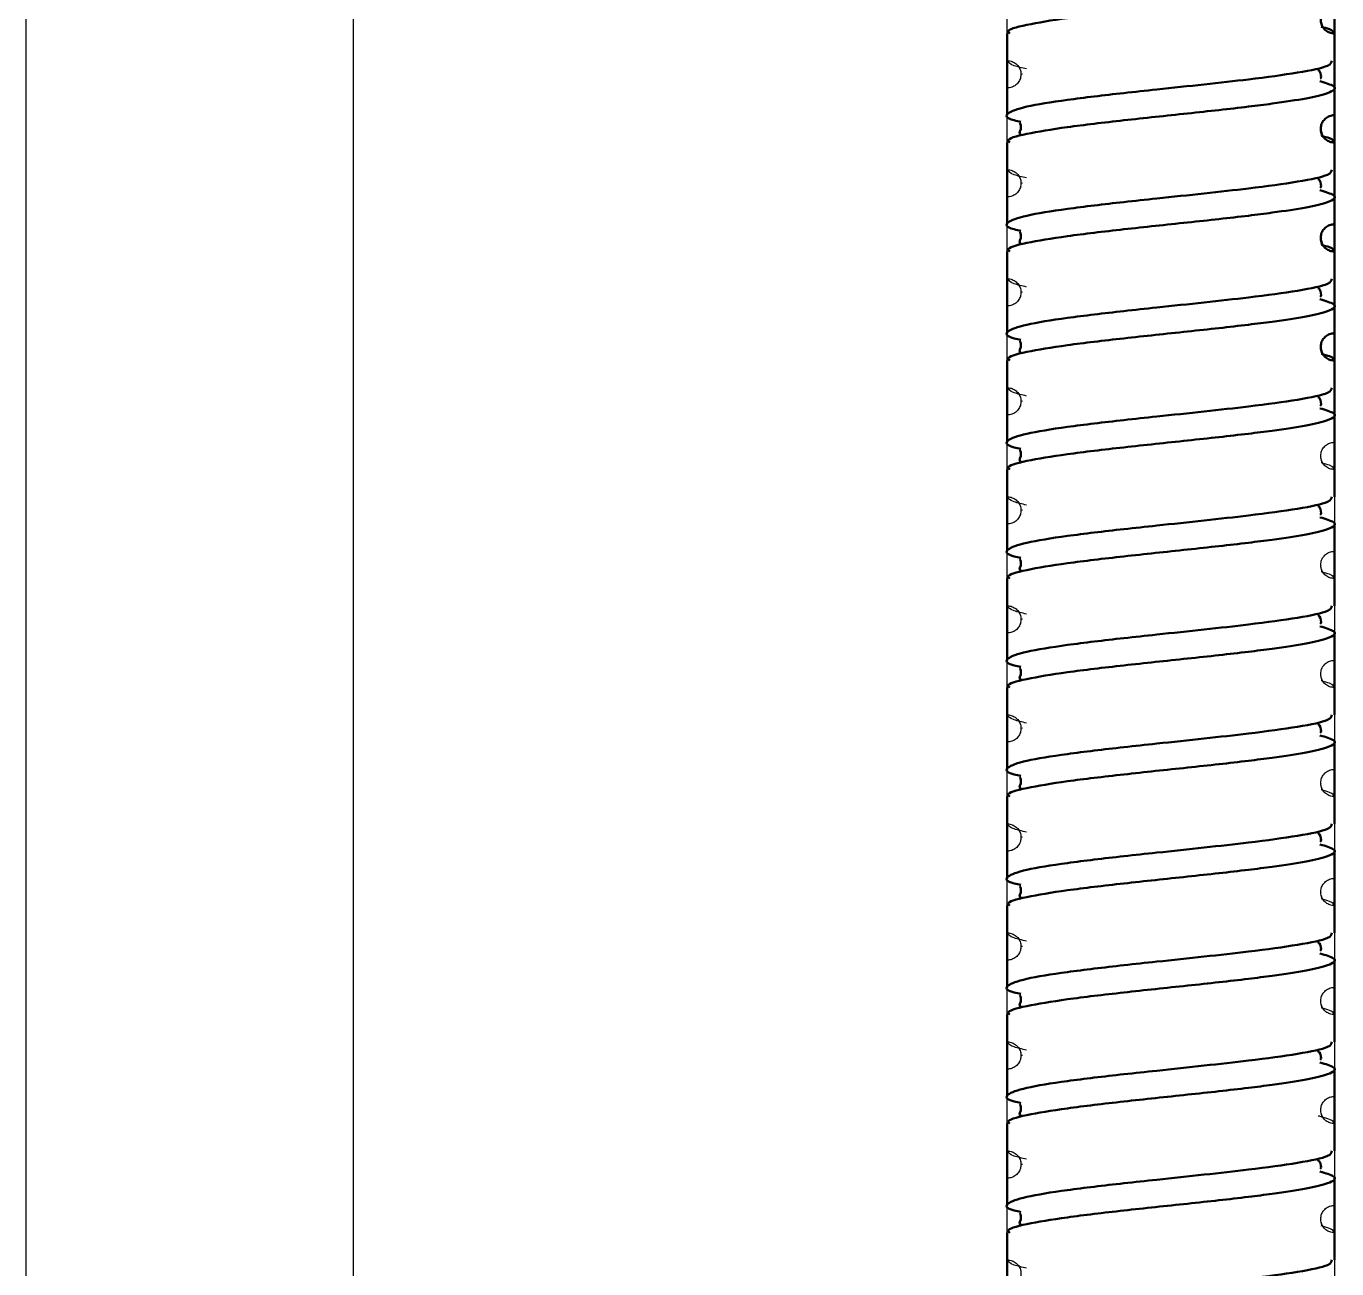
# Model space of a CAD drawing. Header units: millimetres. Extents: x 55 to 11032, y -227 to 3957.
# Drawn here: x 1618.27 to 1666.36, y 3458.89 to 3504.48 of the extents above; entities that cross this region are included whole.
import ezdxf

# ---------------------------------------------------------------- set-up
doc = ezdxf.new("R2010")
doc.units = ezdxf.units.MM
doc.header["$LTSCALE"] = 0.7
doc.layers.get('0').update_dxf_attribs({"color": 255})
doc.layers.add('CON', color=7, linetype='Continuous', lineweight=50)

msp = doc.modelspace()

# ---------------------------------------------------------------- linework, layer by layer
at = {"color": 7, "linetype": 'Continuous', "lineweight": 25}
for p, q in [((1618.266, 3425.632), (1618.266, 3628.632)), ((1630.266, 3628.632), (1630.266, 3425.632)), ((1654.266, 3503.218), (1654.266, 3506.218)), ((1654.822, 3502.725), (1654.766, 3502.718)), ((1654.266, 3499.218), (1654.266, 3502.218)), ((1654.822, 3498.725), (1654.766, 3498.718)), ((1654.266, 3495.218), (1654.266, 3498.218)), ((1654.822, 3494.725), (1654.766, 3494.718)), ((1654.266, 3491.218), (1654.266, 3494.218)), ((1654.822, 3490.725), (1654.766, 3490.718)), ((1654.266, 3487.218), (1654.266, 3490.218)), ((1665.774, 3488.693), (1665.776, 3488.715)), ((1666.266, 3488.218), (1666.266, 3485.218)), ((1654.822, 3486.725), (1654.766, 3486.718)), ((1654.266, 3483.218), (1654.266, 3486.218)), ((1665.774, 3484.693), (1665.776, 3484.715)), ((1666.266, 3484.218), (1666.266, 3481.218)), ((1654.822, 3482.725), (1654.766, 3482.718)), ((1654.266, 3479.218), (1654.266, 3482.218)), ((1665.774, 3480.693), (1665.776, 3480.715)), ((1666.266, 3480.218), (1666.266, 3477.218)), ((1654.822, 3478.725), (1654.766, 3478.718)), ((1654.266, 3475.218), (1654.266, 3478.218)), ((1665.774, 3476.693), (1665.776, 3476.715)), ((1666.266, 3476.218), (1666.266, 3473.218)), ((1654.822, 3474.725), (1654.766, 3474.718)), ((1654.266, 3471.218), (1654.266, 3474.218)), ((1665.774, 3472.693), (1665.776, 3472.715)), ((1666.266, 3472.218), (1666.266, 3469.218)), ((1654.822, 3470.725), (1654.766, 3470.718)), ((1654.266, 3467.218), (1654.266, 3470.218)), ((1665.774, 3468.693), (1665.776, 3468.715)), ((1666.266, 3468.218), (1666.266, 3465.218)), ((1654.822, 3466.725), (1654.766, 3466.718)), ((1654.266, 3463.218), (1654.266, 3466.218)), ((1665.774, 3464.693), (1665.776, 3464.715)), ((1666.266, 3464.218), (1666.266, 3461.218)), ((1654.822, 3462.725), (1654.766, 3462.718)), ((1654.266, 3459.218), (1654.266, 3462.218)), ((1665.774, 3460.693), (1665.776, 3460.715)), ((1666.266, 3460.218), (1666.266, 3457.218))]:
    msp.add_line(p, q, dxfattribs=at)
for points, knots in [([(1654.266, 3503.218), (1654.284, 3503.218), (1654.357, 3503.215), (1654.484, 3503.178), (1654.624, 3503.081), (1654.724, 3502.942), (1654.772, 3502.777), (1654.764, 3502.607), (1654.699, 3502.448), (1654.585, 3502.321), (1654.435, 3502.235), (1654.323, 3502.224), (1654.266, 3502.218)], [0, 0, 0, 0, 0.03338, 0.140753, 0.248126, 0.355498, 0.462871, 0.570244, 0.677617, 0.78499, 0.892363, 1, 1, 1, 1]), ([(1654.972, 3502.915), (1654.802, 3502.954), (1654.364, 3503.055), (1654.304, 3503.156), (1654.266, 3503.218)], [0, 0, 0, 0, 0.388569, 1, 1, 1, 1]), ([(1654.266, 3499.218), (1654.284, 3499.218), (1654.357, 3499.215), (1654.484, 3499.178), (1654.624, 3499.081), (1654.724, 3498.942), (1654.772, 3498.777), (1654.764, 3498.607), (1654.699, 3498.448), (1654.585, 3498.321), (1654.435, 3498.235), (1654.323, 3498.224), (1654.266, 3498.218)], [0, 0, 0, 0, 0.03338, 0.140753, 0.248126, 0.355498, 0.462871, 0.570244, 0.677617, 0.78499, 0.892363, 1, 1, 1, 1]), ([(1654.972, 3498.915), (1654.802, 3498.954), (1654.364, 3499.055), (1654.304, 3499.156), (1654.266, 3499.218)], [0, 0, 0, 0, 0.388569, 1, 1, 1, 1]), ([(1654.266, 3495.218), (1654.284, 3495.218), (1654.357, 3495.215), (1654.484, 3495.178), (1654.624, 3495.081), (1654.724, 3494.942), (1654.772, 3494.777), (1654.764, 3494.607), (1654.699, 3494.448), (1654.585, 3494.321), (1654.435, 3494.235), (1654.323, 3494.224), (1654.266, 3494.218)], [0, 0, 0, 0, 0.03338, 0.140753, 0.248126, 0.355498, 0.462871, 0.570244, 0.677617, 0.78499, 0.892363, 1, 1, 1, 1]), ([(1654.972, 3494.915), (1654.802, 3494.954), (1654.364, 3495.055), (1654.304, 3495.156), (1654.266, 3495.218)], [0, 0, 0, 0, 0.3885695, 1, 1, 1, 1]), ([(1654.266, 3491.218), (1654.284, 3491.218), (1654.357, 3491.215), (1654.484, 3491.178), (1654.624, 3491.081), (1654.724, 3490.942), (1654.772, 3490.777), (1654.764, 3490.607), (1654.699, 3490.448), (1654.585, 3490.321), (1654.435, 3490.235), (1654.323, 3490.224), (1654.266, 3490.218)], [0, 0, 0, 0, 0.03338, 0.140753, 0.248126, 0.355498, 0.462871, 0.570244, 0.677617, 0.78499, 0.892363, 1, 1, 1, 1]), ([(1654.972, 3490.915), (1654.802, 3490.954), (1654.364, 3491.055), (1654.304, 3491.156), (1654.266, 3491.218)], [0, 0, 0, 0, 0.388569, 1, 1, 1, 1]), ([(1666.266, 3488.218), (1666.21, 3488.224), (1666.098, 3488.235), (1665.948, 3488.321), (1665.834, 3488.448), (1665.769, 3488.606), (1665.76, 3488.777), (1665.808, 3488.941), (1665.908, 3489.08), (1666.048, 3489.178), (1666.175, 3489.215), (1666.249, 3489.217), (1666.266, 3489.218)], [0, 0, 0, 0, 0.107372, 0.214745, 0.322117, 0.42949, 0.536862, 0.644235, 0.751607, 0.85898, 0.966352, 1, 1, 1, 1]), ([(1665.783, 3488.506), (1665.792, 3488.504), (1665.818, 3488.5), (1665.794, 3488.564), (1665.779, 3488.606)], [0, 0, 0, 0, 0.35001, 1, 1, 1, 1]), ([(1666.266, 3488.218), (1666.244, 3488.27), (1666.209, 3488.351), (1665.9, 3488.432), (1665.791, 3488.461)], [0, 0, 0, 0, 0.645914, 1, 1, 1, 1]), ([(1654.266, 3487.218), (1654.284, 3487.218), (1654.357, 3487.215), (1654.484, 3487.178), (1654.624, 3487.081), (1654.724, 3486.942), (1654.772, 3486.777), (1654.764, 3486.607), (1654.699, 3486.448), (1654.585, 3486.321), (1654.435, 3486.235), (1654.323, 3486.224), (1654.266, 3486.218)], [0, 0, 0, 0, 0.03338, 0.140753, 0.248126, 0.355498, 0.462871, 0.570244, 0.677617, 0.78499, 0.892363, 1, 1, 1, 1]), ([(1654.972, 3486.915), (1654.802, 3486.954), (1654.364, 3487.055), (1654.304, 3487.156), (1654.266, 3487.218)], [0, 0, 0, 0, 0.388569, 1, 1, 1, 1]), ([(1666.266, 3484.218), (1666.21, 3484.224), (1666.098, 3484.235), (1665.948, 3484.321), (1665.834, 3484.448), (1665.769, 3484.606), (1665.76, 3484.777), (1665.808, 3484.941), (1665.908, 3485.08), (1666.048, 3485.178), (1666.175, 3485.215), (1666.249, 3485.217), (1666.266, 3485.218)], [0, 0, 0, 0, 0.107372, 0.214745, 0.322117, 0.42949, 0.536862, 0.644235, 0.751607, 0.85898, 0.966352, 1, 1, 1, 1]), ([(1665.783, 3484.506), (1665.792, 3484.504), (1665.818, 3484.5), (1665.794, 3484.564), (1665.779, 3484.606)], [0, 0, 0, 0, 0.35001, 1, 1, 1, 1]), ([(1666.266, 3484.218), (1666.244, 3484.27), (1666.209, 3484.351), (1665.9, 3484.432), (1665.791, 3484.461)], [0, 0, 0, 0, 0.645914, 1, 1, 1, 1]), ([(1654.266, 3483.218), (1654.284, 3483.218), (1654.357, 3483.215), (1654.484, 3483.178), (1654.624, 3483.081), (1654.724, 3482.942), (1654.772, 3482.777), (1654.764, 3482.607), (1654.699, 3482.448), (1654.585, 3482.321), (1654.435, 3482.235), (1654.323, 3482.224), (1654.266, 3482.218)], [0, 0, 0, 0, 0.03338, 0.140753, 0.248126, 0.355498, 0.462871, 0.570244, 0.677617, 0.78499, 0.892363, 1, 1, 1, 1]), ([(1654.972, 3482.915), (1654.802, 3482.954), (1654.364, 3483.055), (1654.304, 3483.156), (1654.266, 3483.218)], [0, 0, 0, 0, 0.388569, 1, 1, 1, 1]), ([(1666.266, 3480.218), (1666.21, 3480.224), (1666.098, 3480.235), (1665.948, 3480.321), (1665.834, 3480.448), (1665.769, 3480.606), (1665.76, 3480.777), (1665.808, 3480.941), (1665.908, 3481.08), (1666.048, 3481.178), (1666.175, 3481.215), (1666.249, 3481.217), (1666.266, 3481.218)], [0, 0, 0, 0, 0.107372, 0.214745, 0.322117, 0.42949, 0.536862, 0.644235, 0.751607, 0.85898, 0.966352, 1, 1, 1, 1]), ([(1665.783, 3480.506), (1665.792, 3480.504), (1665.818, 3480.5), (1665.794, 3480.564), (1665.779, 3480.606)], [0, 0, 0, 0, 0.35001, 1, 1, 1, 1]), ([(1666.266, 3480.218), (1666.244, 3480.27), (1666.209, 3480.351), (1665.9, 3480.432), (1665.791, 3480.461)], [0, 0, 0, 0, 0.645914, 1, 1, 1, 1]), ([(1654.266, 3479.218), (1654.284, 3479.218), (1654.357, 3479.215), (1654.484, 3479.178), (1654.624, 3479.081), (1654.724, 3478.942), (1654.772, 3478.777), (1654.764, 3478.607), (1654.699, 3478.448), (1654.585, 3478.321), (1654.435, 3478.235), (1654.323, 3478.224), (1654.266, 3478.218)], [0, 0, 0, 0, 0.03338, 0.140753, 0.248126, 0.355498, 0.462871, 0.570244, 0.677617, 0.78499, 0.892363, 1, 1, 1, 1]), ([(1654.972, 3478.915), (1654.802, 3478.954), (1654.364, 3479.055), (1654.304, 3479.156), (1654.266, 3479.218)], [0, 0, 0, 0, 0.388569, 1, 1, 1, 1]), ([(1666.266, 3476.218), (1666.21, 3476.224), (1666.098, 3476.235), (1665.948, 3476.321), (1665.834, 3476.448), (1665.769, 3476.606), (1665.76, 3476.777), (1665.808, 3476.941), (1665.908, 3477.08), (1666.048, 3477.178), (1666.175, 3477.215), (1666.249, 3477.217), (1666.266, 3477.218)], [0, 0, 0, 0, 0.1073725, 0.2147449, 0.3221174, 0.4294898, 0.5368623, 0.6442347, 0.7516072, 0.8589796, 0.9663521, 1, 1, 1, 1]), ([(1665.783, 3476.506), (1665.792, 3476.504), (1665.818, 3476.5), (1665.794, 3476.564), (1665.779, 3476.606)], [0, 0, 0, 0, 0.35001, 1, 1, 1, 1]), ([(1666.266, 3476.218), (1666.244, 3476.27), (1666.209, 3476.351), (1665.9, 3476.432), (1665.791, 3476.461)], [0, 0, 0, 0, 0.645914, 1, 1, 1, 1]), ([(1654.266, 3475.218), (1654.284, 3475.218), (1654.357, 3475.215), (1654.484, 3475.178), (1654.624, 3475.081), (1654.724, 3474.942), (1654.772, 3474.777), (1654.764, 3474.607), (1654.699, 3474.448), (1654.585, 3474.321), (1654.435, 3474.235), (1654.323, 3474.224), (1654.266, 3474.218)], [0, 0, 0, 0, 0.03338, 0.140753, 0.248126, 0.355498, 0.462871, 0.570244, 0.677617, 0.78499, 0.892363, 1, 1, 1, 1]), ([(1654.972, 3474.915), (1654.802, 3474.954), (1654.364, 3475.055), (1654.304, 3475.156), (1654.266, 3475.218)], [0, 0, 0, 0, 0.388569, 1, 1, 1, 1]), ([(1666.266, 3472.218), (1666.21, 3472.224), (1666.098, 3472.235), (1665.948, 3472.321), (1665.834, 3472.448), (1665.769, 3472.606), (1665.76, 3472.777), (1665.808, 3472.941), (1665.908, 3473.08), (1666.048, 3473.178), (1666.175, 3473.215), (1666.249, 3473.217), (1666.266, 3473.218)], [0, 0, 0, 0, 0.107372, 0.214745, 0.322117, 0.42949, 0.536862, 0.644235, 0.751607, 0.85898, 0.966352, 1, 1, 1, 1]), ([(1665.783, 3472.506), (1665.792, 3472.504), (1665.818, 3472.5), (1665.794, 3472.564), (1665.779, 3472.606)], [0, 0, 0, 0, 0.35001, 1, 1, 1, 1]), ([(1666.266, 3472.218), (1666.244, 3472.27), (1666.209, 3472.351), (1665.9, 3472.432), (1665.791, 3472.461)], [0, 0, 0, 0, 0.645914, 1, 1, 1, 1]), ([(1654.266, 3471.218), (1654.284, 3471.218), (1654.357, 3471.215), (1654.484, 3471.178), (1654.624, 3471.081), (1654.724, 3470.942), (1654.772, 3470.777), (1654.764, 3470.607), (1654.699, 3470.448), (1654.585, 3470.321), (1654.435, 3470.235), (1654.323, 3470.224), (1654.266, 3470.218)], [0, 0, 0, 0, 0.03338, 0.140753, 0.248126, 0.355498, 0.462871, 0.570244, 0.677617, 0.78499, 0.892363, 1, 1, 1, 1]), ([(1654.972, 3470.915), (1654.802, 3470.954), (1654.364, 3471.055), (1654.304, 3471.156), (1654.266, 3471.218)], [0, 0, 0, 0, 0.388569, 1, 1, 1, 1]), ([(1666.266, 3468.218), (1666.21, 3468.224), (1666.098, 3468.235), (1665.948, 3468.321), (1665.834, 3468.448), (1665.769, 3468.606), (1665.76, 3468.777), (1665.808, 3468.941), (1665.908, 3469.08), (1666.048, 3469.178), (1666.175, 3469.215), (1666.249, 3469.217), (1666.266, 3469.218)], [0, 0, 0, 0, 0.107372, 0.214745, 0.322117, 0.42949, 0.536862, 0.644235, 0.751607, 0.85898, 0.966352, 1, 1, 1, 1]), ([(1665.783, 3468.506), (1665.792, 3468.504), (1665.818, 3468.5), (1665.794, 3468.564), (1665.779, 3468.606)], [0, 0, 0, 0, 0.35001, 1, 1, 1, 1]), ([(1666.266, 3468.218), (1666.244, 3468.27), (1666.209, 3468.351), (1665.9, 3468.432), (1665.791, 3468.461)], [0, 0, 0, 0, 0.645914, 1, 1, 1, 1]), ([(1654.266, 3467.218), (1654.284, 3467.218), (1654.357, 3467.215), (1654.484, 3467.178), (1654.624, 3467.081), (1654.724, 3466.942), (1654.772, 3466.777), (1654.764, 3466.607), (1654.699, 3466.448), (1654.585, 3466.321), (1654.435, 3466.235), (1654.323, 3466.224), (1654.266, 3466.218)], [0, 0, 0, 0, 0.03338, 0.140753, 0.248126, 0.355498, 0.462871, 0.570244, 0.677617, 0.78499, 0.892363, 1, 1, 1, 1]), ([(1654.972, 3466.915), (1654.802, 3466.954), (1654.364, 3467.055), (1654.304, 3467.156), (1654.266, 3467.218)], [0, 0, 0, 0, 0.388569, 1, 1, 1, 1]), ([(1666.266, 3464.218), (1666.21, 3464.224), (1666.098, 3464.235), (1665.948, 3464.321), (1665.834, 3464.448), (1665.769, 3464.606), (1665.76, 3464.777), (1665.808, 3464.941), (1665.908, 3465.08), (1666.048, 3465.178), (1666.175, 3465.215), (1666.249, 3465.217), (1666.266, 3465.218)], [0, 0, 0, 0, 0.107372, 0.214745, 0.322117, 0.42949, 0.536862, 0.644235, 0.751607, 0.85898, 0.966352, 1, 1, 1, 1]), ([(1665.67, 3464.511), (1665.693, 3464.506), (1665.798, 3464.483), (1665.818, 3464.464), (1665.79, 3464.569), (1665.779, 3464.606)], [0, 0, 0, 0, 0.149963, 0.696905, 1, 1, 1, 1]), ([(1666.266, 3464.218), (1666.244, 3464.27), (1666.209, 3464.351), (1665.9, 3464.432), (1665.791, 3464.461)], [0, 0, 0, 0, 0.645914, 1, 1, 1, 1]), ([(1654.266, 3463.218), (1654.284, 3463.218), (1654.357, 3463.215), (1654.484, 3463.178), (1654.624, 3463.081), (1654.724, 3462.942), (1654.772, 3462.777), (1654.764, 3462.607), (1654.699, 3462.448), (1654.585, 3462.321), (1654.435, 3462.235), (1654.323, 3462.224), (1654.266, 3462.218)], [0, 0, 0, 0, 0.03338, 0.1407528, 0.2481256, 0.3554985, 0.4628713, 0.5702441, 0.6776169, 0.7849897, 0.8923626, 1, 1, 1, 1]), ([(1654.972, 3462.915), (1654.802, 3462.954), (1654.364, 3463.055), (1654.304, 3463.156), (1654.266, 3463.218)], [0, 0, 0, 0, 0.388569, 1, 1, 1, 1]), ([(1666.266, 3460.218), (1666.21, 3460.224), (1666.098, 3460.235), (1665.948, 3460.321), (1665.834, 3460.448), (1665.769, 3460.606), (1665.76, 3460.777), (1665.808, 3460.941), (1665.908, 3461.08), (1666.048, 3461.178), (1666.175, 3461.215), (1666.249, 3461.217), (1666.266, 3461.218)], [0, 0, 0, 0, 0.107372, 0.214745, 0.322117, 0.42949, 0.536862, 0.644235, 0.751607, 0.85898, 0.966352, 1, 1, 1, 1]), ([(1665.783, 3460.506), (1665.792, 3460.504), (1665.818, 3460.5), (1665.794, 3460.564), (1665.779, 3460.606)], [0, 0, 0, 0, 0.35001, 1, 1, 1, 1]), ([(1666.266, 3460.218), (1666.243, 3460.27), (1666.206, 3460.352), (1665.892, 3460.435), (1665.777, 3460.465)], [0, 0, 0, 0, 0.634767, 1, 1, 1, 1]), ([(1654.266, 3459.218), (1654.284, 3459.218), (1654.357, 3459.215), (1654.484, 3459.178), (1654.624, 3459.081), (1654.724, 3458.942), (1654.772, 3458.777), (1654.764, 3458.607), (1654.699, 3458.448), (1654.585, 3458.321), (1654.435, 3458.235), (1654.323, 3458.224), (1654.266, 3458.218)], [0, 0, 0, 0, 0.03338, 0.140753, 0.248126, 0.355498, 0.462871, 0.570244, 0.677617, 0.78499, 0.892363, 1, 1, 1, 1]), ([(1654.972, 3458.915), (1654.802, 3458.954), (1654.364, 3459.055), (1654.304, 3459.156), (1654.266, 3459.218)], [0, 0, 0, 0, 0.388569, 1, 1, 1, 1])]:
    msp.add_open_spline(points, degree=3, knots=knots, dxfattribs=at)
at = {"layer": 'CON'}
for p, q in [((1666.266, 3503.219), (1666.266, 3506.219)), ((1666.266, 3504.218), (1666.266, 3501.218)), ((1666.266, 3500.91), (1666.266, 3502.219)), ((1666.266, 3499.219), (1666.266, 3500.91)), ((1665.774, 3500.693), (1665.776, 3500.715)), ((1666.266, 3500.218), (1666.266, 3497.218)), ((1666.266, 3495.219), (1666.266, 3498.219)), ((1665.774, 3496.693), (1665.776, 3496.715)), ((1666.266, 3496.218), (1666.266, 3493.218)), ((1666.266, 3491.219), (1666.266, 3494.219)), ((1665.774, 3492.693), (1665.776, 3492.715)), ((1666.266, 3492.218), (1666.266, 3489.218))]:
    msp.add_line(p, q, dxfattribs=at)
at = {"layer": 'CON', "color": 7, "linetype": 'Continuous'}
for p, q in [((1654.266, 3504.219), (1654.266, 3501.219)), ((1654.266, 3500.219), (1654.266, 3499.927)), ((1654.266, 3499.927), (1654.266, 3497.219)), ((1654.266, 3496.219), (1654.266, 3493.219)), ((1654.266, 3492.219), (1654.266, 3489.219)), ((1666.266, 3487.219), (1666.266, 3490.219)), ((1654.266, 3488.219), (1654.266, 3485.219)), ((1666.266, 3483.219), (1666.266, 3486.219)), ((1654.266, 3484.219), (1654.266, 3481.219)), ((1666.266, 3479.219), (1666.266, 3482.219)), ((1654.266, 3480.219), (1654.266, 3477.219)), ((1666.266, 3475.219), (1666.266, 3478.219)), ((1654.266, 3476.219), (1654.266, 3473.219)), ((1666.266, 3471.219), (1666.266, 3474.219)), ((1654.266, 3472.219), (1654.266, 3469.219)), ((1666.266, 3467.219), (1666.266, 3470.219)), ((1654.266, 3468.219), (1654.266, 3465.219)), ((1666.266, 3463.219), (1666.266, 3466.219)), ((1654.266, 3464.219), (1654.266, 3461.219)), ((1666.266, 3459.219), (1666.266, 3462.219)), ((1654.266, 3460.219), (1654.266, 3457.219))]:
    msp.add_line(p, q, dxfattribs=at)
for points, knots in [([(1654.355, 3504.219), (1654.328, 3504.24), (1654.201, 3504.345), (1654.892, 3504.532), (1656.364, 3504.781), (1658.502, 3505.032), (1660.889, 3505.284), (1662.765, 3505.486), (1664.219, 3505.672), (1665.31, 3505.837), (1666.165, 3506.051), (1666.432, 3506.261), (1665.942, 3506.404), (1665.736, 3506.464)], [0, 0, 0, 0, 0.028778, 0.139844, 0.25091, 0.362298, 0.473686, 0.584752, 0.634189, 0.720889, 0.807893, 0.919281, 1, 1, 1, 1]), ([(1654.762, 3500.977), (1654.676, 3500.995), (1654.2, 3501.098), (1654.185, 3501.284), (1654.836, 3501.533), (1656.378, 3501.781), (1658.165, 3501.994), (1659.914, 3502.18), (1661.5, 3502.349), (1663.348, 3502.554), (1665.018, 3502.781), (1666.131, 3503.011), (1666.164, 3503.157), (1666.178, 3503.219)], [0, 0, 0, 0, 0.024694, 0.136327, 0.247636, 0.358945, 0.470578, 0.529105, 0.611809, 0.694267, 0.805576, 0.917209, 1, 1, 1, 1]), ([(1665.742, 3502.56), (1665.758, 3502.572), (1665.8, 3502.602), (1665.75, 3502.855), (1665.664, 3502.873), (1665.66, 3502.874)], [0, 0, 0, 0, 0.3497734, 0.9712388, 1, 1, 1, 1]), ([(1654.355, 3500.219), (1654.328, 3500.24), (1654.201, 3500.345), (1654.892, 3500.532), (1656.364, 3500.781), (1658.502, 3501.032), (1660.889, 3501.284), (1662.765, 3501.486), (1664.219, 3501.672), (1665.31, 3501.837), (1666.165, 3502.051), (1666.432, 3502.261), (1665.942, 3502.404), (1665.736, 3502.464)], [0, 0, 0, 0, 0.028778, 0.139844, 0.25091, 0.362298, 0.473686, 0.584752, 0.634189, 0.720889, 0.807893, 0.919281, 1, 1, 1, 1]), ([(1654.759, 3500.925), (1654.753, 3500.925), (1654.716, 3500.928), (1654.83, 3500.752), (1654.657, 3500.51), (1654.757, 3500.53), (1654.769, 3500.532)], [0, 0, 0, 0, 0.059951, 0.357802, 0.92007, 1, 1, 1, 1]), ([(1654.762, 3496.977), (1654.676, 3496.995), (1654.2, 3497.098), (1654.185, 3497.284), (1654.836, 3497.533), (1656.378, 3497.781), (1658.165, 3497.994), (1659.914, 3498.18), (1661.5, 3498.349), (1663.348, 3498.554), (1665.018, 3498.781), (1666.131, 3499.011), (1666.164, 3499.157), (1666.178, 3499.219)], [0, 0, 0, 0, 0.0246942, 0.1363265, 0.247636, 0.3589455, 0.4705778, 0.5291054, 0.611809, 0.6942668, 0.8055762, 0.9172086, 1, 1, 1, 1]), ([(1654.355, 3496.219), (1654.328, 3496.24), (1654.201, 3496.345), (1654.892, 3496.532), (1656.364, 3496.781), (1658.502, 3497.032), (1660.889, 3497.284), (1662.765, 3497.486), (1664.219, 3497.672), (1665.31, 3497.837), (1666.165, 3498.051), (1666.432, 3498.261), (1665.942, 3498.404), (1665.736, 3498.464)], [0, 0, 0, 0, 0.0287778, 0.1398438, 0.2509098, 0.3622979, 0.4736861, 0.5847521, 0.6341894, 0.7208894, 0.807893, 0.9192811, 1, 1, 1, 1]), ([(1665.742, 3498.56), (1665.758, 3498.572), (1665.8, 3498.602), (1665.75, 3498.855), (1665.664, 3498.873), (1665.66, 3498.874)], [0, 0, 0, 0, 0.349773, 0.971239, 1, 1, 1, 1]), ([(1654.759, 3496.925), (1654.753, 3496.925), (1654.716, 3496.928), (1654.83, 3496.752), (1654.657, 3496.51), (1654.757, 3496.53), (1654.769, 3496.532)], [0, 0, 0, 0, 0.059951, 0.357802, 0.92007, 1, 1, 1, 1]), ([(1654.762, 3492.977), (1654.676, 3492.995), (1654.2, 3493.098), (1654.185, 3493.284), (1654.836, 3493.533), (1656.378, 3493.781), (1658.165, 3493.994), (1659.914, 3494.18), (1661.5, 3494.349), (1663.348, 3494.554), (1665.018, 3494.781), (1666.131, 3495.011), (1666.164, 3495.157), (1666.178, 3495.219)], [0, 0, 0, 0, 0.024694, 0.136327, 0.247636, 0.358945, 0.470578, 0.529105, 0.611809, 0.694267, 0.805576, 0.917209, 1, 1, 1, 1]), ([(1665.742, 3494.56), (1665.758, 3494.572), (1665.8, 3494.602), (1665.75, 3494.855), (1665.664, 3494.873), (1665.66, 3494.874)], [0, 0, 0, 0, 0.3497734, 0.9712388, 1, 1, 1, 1]), ([(1654.355, 3492.219), (1654.328, 3492.24), (1654.201, 3492.345), (1654.892, 3492.532), (1656.364, 3492.781), (1658.502, 3493.032), (1660.889, 3493.284), (1662.765, 3493.486), (1664.219, 3493.672), (1665.31, 3493.837), (1666.165, 3494.051), (1666.432, 3494.261), (1665.942, 3494.404), (1665.736, 3494.464)], [0, 0, 0, 0, 0.028778, 0.139844, 0.25091, 0.362298, 0.473686, 0.584752, 0.634189, 0.720889, 0.807893, 0.919281, 1, 1, 1, 1]), ([(1654.759, 3492.925), (1654.753, 3492.925), (1654.716, 3492.928), (1654.83, 3492.752), (1654.657, 3492.51), (1654.757, 3492.53), (1654.769, 3492.532)], [0, 0, 0, 0, 0.059951, 0.357802, 0.92007, 1, 1, 1, 1]), ([(1654.762, 3488.977), (1654.676, 3488.995), (1654.2, 3489.098), (1654.185, 3489.284), (1654.836, 3489.533), (1656.378, 3489.781), (1658.165, 3489.994), (1659.914, 3490.18), (1661.5, 3490.349), (1663.348, 3490.554), (1665.018, 3490.781), (1666.131, 3491.011), (1666.164, 3491.157), (1666.178, 3491.219)], [0, 0, 0, 0, 0.024694, 0.136327, 0.247636, 0.358945, 0.470578, 0.529105, 0.611809, 0.694267, 0.805576, 0.917209, 1, 1, 1, 1]), ([(1665.742, 3490.56), (1665.758, 3490.572), (1665.8, 3490.602), (1665.75, 3490.855), (1665.664, 3490.873), (1665.66, 3490.874)], [0, 0, 0, 0, 0.349773, 0.971239, 1, 1, 1, 1]), ([(1654.355, 3488.219), (1654.328, 3488.24), (1654.201, 3488.345), (1654.892, 3488.532), (1656.364, 3488.781), (1658.502, 3489.032), (1660.889, 3489.284), (1662.765, 3489.486), (1664.219, 3489.672), (1665.31, 3489.837), (1666.165, 3490.051), (1666.432, 3490.261), (1665.942, 3490.404), (1665.736, 3490.464)], [0, 0, 0, 0, 0.0287778, 0.1398438, 0.2509098, 0.3622979, 0.4736861, 0.5847521, 0.6341894, 0.7208894, 0.807893, 0.9192811, 1, 1, 1, 1]), ([(1654.759, 3488.925), (1654.753, 3488.925), (1654.716, 3488.928), (1654.83, 3488.752), (1654.657, 3488.51), (1654.757, 3488.53), (1654.769, 3488.532)], [0, 0, 0, 0, 0.059951, 0.357802, 0.92007, 1, 1, 1, 1]), ([(1654.762, 3484.977), (1654.676, 3484.995), (1654.2, 3485.098), (1654.185, 3485.284), (1654.836, 3485.533), (1656.378, 3485.781), (1658.165, 3485.994), (1659.914, 3486.18), (1661.5, 3486.349), (1663.348, 3486.554), (1665.018, 3486.781), (1666.131, 3487.011), (1666.164, 3487.157), (1666.178, 3487.219)], [0, 0, 0, 0, 0.0246942, 0.1363265, 0.247636, 0.3589455, 0.4705778, 0.5291054, 0.611809, 0.6942668, 0.8055762, 0.9172086, 1, 1, 1, 1]), ([(1654.355, 3484.219), (1654.328, 3484.24), (1654.201, 3484.345), (1654.892, 3484.532), (1656.364, 3484.781), (1658.502, 3485.032), (1660.889, 3485.284), (1662.765, 3485.486), (1664.219, 3485.672), (1665.31, 3485.837), (1666.165, 3486.051), (1666.432, 3486.261), (1665.942, 3486.404), (1665.736, 3486.464)], [0, 0, 0, 0, 0.028778, 0.139844, 0.25091, 0.362298, 0.473686, 0.584752, 0.634189, 0.720889, 0.807893, 0.919281, 1, 1, 1, 1]), ([(1665.742, 3486.56), (1665.758, 3486.572), (1665.8, 3486.602), (1665.75, 3486.855), (1665.664, 3486.873), (1665.66, 3486.874)], [0, 0, 0, 0, 0.349773, 0.971239, 1, 1, 1, 1]), ([(1654.759, 3484.925), (1654.753, 3484.925), (1654.716, 3484.928), (1654.83, 3484.752), (1654.657, 3484.51), (1654.757, 3484.53), (1654.769, 3484.532)], [0, 0, 0, 0, 0.059951, 0.357802, 0.92007, 1, 1, 1, 1]), ([(1654.762, 3480.977), (1654.676, 3480.995), (1654.2, 3481.098), (1654.185, 3481.284), (1654.836, 3481.533), (1656.378, 3481.781), (1658.165, 3481.994), (1659.914, 3482.18), (1661.5, 3482.349), (1663.348, 3482.554), (1665.018, 3482.781), (1666.131, 3483.011), (1666.164, 3483.157), (1666.178, 3483.219)], [0, 0, 0, 0, 0.024694, 0.136327, 0.247636, 0.358945, 0.470578, 0.529105, 0.611809, 0.694267, 0.805576, 0.917209, 1, 1, 1, 1]), ([(1665.742, 3482.56), (1665.758, 3482.572), (1665.8, 3482.602), (1665.75, 3482.855), (1665.664, 3482.873), (1665.66, 3482.874)], [0, 0, 0, 0, 0.349773, 0.971239, 1, 1, 1, 1]), ([(1654.355, 3480.219), (1654.328, 3480.24), (1654.201, 3480.345), (1654.892, 3480.532), (1656.364, 3480.781), (1658.502, 3481.032), (1660.889, 3481.284), (1662.765, 3481.486), (1664.219, 3481.672), (1665.31, 3481.837), (1666.165, 3482.051), (1666.432, 3482.261), (1665.942, 3482.404), (1665.736, 3482.464)], [0, 0, 0, 0, 0.028778, 0.139844, 0.25091, 0.362298, 0.473686, 0.584752, 0.634189, 0.720889, 0.807893, 0.919281, 1, 1, 1, 1]), ([(1654.759, 3480.925), (1654.753, 3480.925), (1654.716, 3480.928), (1654.83, 3480.752), (1654.657, 3480.51), (1654.757, 3480.53), (1654.769, 3480.532)], [0, 0, 0, 0, 0.059951, 0.357802, 0.92007, 1, 1, 1, 1]), ([(1654.762, 3476.977), (1654.676, 3476.995), (1654.2, 3477.098), (1654.185, 3477.284), (1654.836, 3477.533), (1656.378, 3477.781), (1658.165, 3477.994), (1659.914, 3478.18), (1661.5, 3478.349), (1663.348, 3478.554), (1665.018, 3478.781), (1666.131, 3479.011), (1666.164, 3479.157), (1666.178, 3479.219)], [0, 0, 0, 0, 0.024694, 0.136327, 0.247636, 0.358945, 0.470578, 0.529105, 0.611809, 0.694267, 0.805576, 0.917209, 1, 1, 1, 1]), ([(1665.742, 3478.56), (1665.758, 3478.572), (1665.8, 3478.602), (1665.75, 3478.855), (1665.664, 3478.873), (1665.66, 3478.874)], [0, 0, 0, 0, 0.349773, 0.971239, 1, 1, 1, 1]), ([(1654.355, 3476.219), (1654.328, 3476.24), (1654.201, 3476.345), (1654.892, 3476.532), (1656.364, 3476.781), (1658.502, 3477.032), (1660.889, 3477.284), (1662.765, 3477.486), (1664.219, 3477.672), (1665.31, 3477.837), (1666.165, 3478.051), (1666.432, 3478.261), (1665.942, 3478.404), (1665.736, 3478.464)], [0, 0, 0, 0, 0.028778, 0.139844, 0.25091, 0.362298, 0.473686, 0.584752, 0.634189, 0.720889, 0.807893, 0.919281, 1, 1, 1, 1]), ([(1654.759, 3476.925), (1654.753, 3476.925), (1654.716, 3476.928), (1654.83, 3476.752), (1654.657, 3476.51), (1654.757, 3476.53), (1654.769, 3476.532)], [0, 0, 0, 0, 0.059951, 0.357802, 0.92007, 1, 1, 1, 1]), ([(1654.762, 3472.977), (1654.676, 3472.995), (1654.2, 3473.098), (1654.185, 3473.284), (1654.836, 3473.533), (1656.378, 3473.781), (1658.165, 3473.994), (1659.914, 3474.18), (1661.5, 3474.349), (1663.348, 3474.554), (1665.018, 3474.781), (1666.131, 3475.011), (1666.164, 3475.157), (1666.178, 3475.219)], [0, 0, 0, 0, 0.024694, 0.136327, 0.247636, 0.358945, 0.470578, 0.529105, 0.611809, 0.694267, 0.805576, 0.917209, 1, 1, 1, 1]), ([(1654.355, 3472.219), (1654.328, 3472.24), (1654.201, 3472.345), (1654.892, 3472.532), (1656.364, 3472.781), (1658.502, 3473.032), (1660.889, 3473.284), (1662.765, 3473.486), (1664.219, 3473.672), (1665.31, 3473.837), (1666.165, 3474.051), (1666.432, 3474.261), (1665.942, 3474.404), (1665.736, 3474.464)], [0, 0, 0, 0, 0.028778, 0.139844, 0.25091, 0.362298, 0.473686, 0.584752, 0.634189, 0.720889, 0.807893, 0.919281, 1, 1, 1, 1]), ([(1665.742, 3474.56), (1665.758, 3474.572), (1665.8, 3474.602), (1665.75, 3474.855), (1665.664, 3474.873), (1665.66, 3474.874)], [0, 0, 0, 0, 0.349773, 0.971239, 1, 1, 1, 1]), ([(1654.759, 3472.925), (1654.753, 3472.925), (1654.716, 3472.928), (1654.83, 3472.752), (1654.657, 3472.51), (1654.757, 3472.53), (1654.769, 3472.532)], [0, 0, 0, 0, 0.059951, 0.357802, 0.92007, 1, 1, 1, 1]), ([(1654.762, 3468.977), (1654.676, 3468.995), (1654.2, 3469.098), (1654.185, 3469.284), (1654.836, 3469.533), (1656.378, 3469.781), (1658.165, 3469.994), (1659.914, 3470.18), (1661.5, 3470.349), (1663.348, 3470.554), (1665.018, 3470.781), (1666.131, 3471.011), (1666.164, 3471.157), (1666.178, 3471.219)], [0, 0, 0, 0, 0.024694, 0.136327, 0.247636, 0.358945, 0.470578, 0.529105, 0.611809, 0.694267, 0.805576, 0.917209, 1, 1, 1, 1]), ([(1665.742, 3470.56), (1665.758, 3470.572), (1665.8, 3470.602), (1665.75, 3470.855), (1665.664, 3470.873), (1665.66, 3470.874)], [0, 0, 0, 0, 0.349773, 0.971239, 1, 1, 1, 1]), ([(1654.355, 3468.219), (1654.328, 3468.24), (1654.201, 3468.345), (1654.892, 3468.532), (1656.364, 3468.781), (1658.502, 3469.032), (1660.889, 3469.284), (1662.765, 3469.486), (1664.219, 3469.672), (1665.31, 3469.837), (1666.165, 3470.051), (1666.432, 3470.261), (1665.942, 3470.404), (1665.736, 3470.464)], [0, 0, 0, 0, 0.028778, 0.139844, 0.25091, 0.362298, 0.473686, 0.584752, 0.634189, 0.720889, 0.807893, 0.919281, 1, 1, 1, 1]), ([(1654.759, 3468.925), (1654.753, 3468.925), (1654.716, 3468.928), (1654.83, 3468.752), (1654.657, 3468.51), (1654.757, 3468.53), (1654.769, 3468.532)], [0, 0, 0, 0, 0.059951, 0.357802, 0.92007, 1, 1, 1, 1]), ([(1654.762, 3464.977), (1654.676, 3464.995), (1654.2, 3465.098), (1654.185, 3465.284), (1654.836, 3465.533), (1656.378, 3465.781), (1658.165, 3465.994), (1659.914, 3466.18), (1661.5, 3466.349), (1663.348, 3466.554), (1665.018, 3466.781), (1666.131, 3467.011), (1666.164, 3467.157), (1666.178, 3467.219)], [0, 0, 0, 0, 0.024694, 0.136327, 0.247636, 0.358945, 0.470578, 0.529105, 0.611809, 0.694267, 0.805576, 0.917209, 1, 1, 1, 1]), ([(1665.742, 3466.56), (1665.758, 3466.572), (1665.8, 3466.602), (1665.75, 3466.855), (1665.664, 3466.873), (1665.66, 3466.874)], [0, 0, 0, 0, 0.349773, 0.971239, 1, 1, 1, 1]), ([(1654.355, 3464.219), (1654.328, 3464.24), (1654.201, 3464.345), (1654.892, 3464.532), (1656.364, 3464.781), (1658.502, 3465.032), (1660.889, 3465.284), (1662.765, 3465.486), (1664.219, 3465.672), (1665.31, 3465.837), (1666.165, 3466.051), (1666.432, 3466.261), (1665.942, 3466.404), (1665.736, 3466.464)], [0, 0, 0, 0, 0.028778, 0.139844, 0.25091, 0.362298, 0.473686, 0.584752, 0.634189, 0.720889, 0.807893, 0.919281, 1, 1, 1, 1]), ([(1654.759, 3464.925), (1654.753, 3464.925), (1654.716, 3464.928), (1654.83, 3464.752), (1654.657, 3464.51), (1654.757, 3464.53), (1654.769, 3464.532)], [0, 0, 0, 0, 0.059951, 0.357802, 0.92007, 1, 1, 1, 1]), ([(1654.762, 3460.977), (1654.676, 3460.995), (1654.2, 3461.098), (1654.185, 3461.284), (1654.836, 3461.533), (1656.378, 3461.781), (1658.165, 3461.994), (1659.914, 3462.18), (1661.5, 3462.349), (1663.348, 3462.554), (1665.018, 3462.781), (1666.131, 3463.011), (1666.164, 3463.157), (1666.178, 3463.219)], [0, 0, 0, 0, 0.024694, 0.136327, 0.247636, 0.358945, 0.470578, 0.529105, 0.611809, 0.694267, 0.805576, 0.917209, 1, 1, 1, 1]), ([(1665.742, 3462.56), (1665.758, 3462.572), (1665.8, 3462.602), (1665.75, 3462.855), (1665.664, 3462.873), (1665.66, 3462.874)], [0, 0, 0, 0, 0.349773, 0.971239, 1, 1, 1, 1]), ([(1654.355, 3460.219), (1654.328, 3460.24), (1654.201, 3460.345), (1654.892, 3460.532), (1656.364, 3460.781), (1658.502, 3461.032), (1660.889, 3461.284), (1662.765, 3461.486), (1664.219, 3461.672), (1665.31, 3461.837), (1666.165, 3462.051), (1666.432, 3462.261), (1665.942, 3462.404), (1665.736, 3462.464)], [0, 0, 0, 0, 0.0287778, 0.1398438, 0.2509098, 0.3622979, 0.4736861, 0.5847521, 0.6341894, 0.7208894, 0.807893, 0.9192811, 1, 1, 1, 1]), ([(1654.759, 3460.925), (1654.753, 3460.925), (1654.716, 3460.928), (1654.83, 3460.752), (1654.657, 3460.51), (1654.757, 3460.53), (1654.769, 3460.532)], [0, 0, 0, 0, 0.059951, 0.357802, 0.92007, 1, 1, 1, 1]), ([(1654.762, 3456.977), (1654.676, 3456.995), (1654.2, 3457.098), (1654.185, 3457.284), (1654.836, 3457.533), (1656.378, 3457.781), (1658.165, 3457.994), (1659.914, 3458.18), (1661.5, 3458.349), (1663.348, 3458.554), (1665.018, 3458.781), (1666.131, 3459.011), (1666.164, 3459.157), (1666.178, 3459.219)], [0, 0, 0, 0, 0.0246942, 0.1363265, 0.247636, 0.3589455, 0.4705778, 0.5291054, 0.611809, 0.6942668, 0.8055762, 0.9172086, 1, 1, 1, 1])]:
    msp.add_open_spline(points, degree=3, knots=knots, dxfattribs=at)
at = {"layer": 'CON'}
for points, knots in [([(1666.266, 3504.218), (1666.21, 3504.224), (1666.098, 3504.235), (1665.948, 3504.321), (1665.834, 3504.448), (1665.769, 3504.606), (1665.76, 3504.777), (1665.808, 3504.941), (1665.908, 3505.08), (1666.048, 3505.178), (1666.175, 3505.215), (1666.249, 3505.217), (1666.266, 3505.218)], [0, 0, 0, 0, 0.1073725, 0.2147449, 0.3221174, 0.4294898, 0.5368623, 0.6442347, 0.7516072, 0.8589796, 0.9663521, 1, 1, 1, 1]), ([(1666.266, 3504.218), (1666.243, 3504.27), (1666.206, 3504.352), (1665.892, 3504.435), (1665.777, 3504.465)], [0, 0, 0, 0, 0.634767, 1, 1, 1, 1]), ([(1666.266, 3500.218), (1666.21, 3500.224), (1666.098, 3500.235), (1665.948, 3500.321), (1665.834, 3500.448), (1665.769, 3500.606), (1665.76, 3500.777), (1665.808, 3500.941), (1665.908, 3501.08), (1666.048, 3501.178), (1666.175, 3501.215), (1666.249, 3501.217), (1666.266, 3501.218)], [0, 0, 0, 0, 0.107372, 0.214745, 0.322117, 0.42949, 0.536862, 0.644235, 0.751607, 0.85898, 0.966352, 1, 1, 1, 1]), ([(1665.783, 3500.506), (1665.792, 3500.504), (1665.818, 3500.5), (1665.794, 3500.564), (1665.779, 3500.606)], [0, 0, 0, 0, 0.35001, 1, 1, 1, 1]), ([(1666.266, 3500.218), (1666.244, 3500.27), (1666.209, 3500.351), (1665.9, 3500.432), (1665.791, 3500.461)], [0, 0, 0, 0, 0.645914, 1, 1, 1, 1]), ([(1666.266, 3496.218), (1666.21, 3496.224), (1666.098, 3496.235), (1665.948, 3496.321), (1665.834, 3496.448), (1665.769, 3496.606), (1665.76, 3496.777), (1665.808, 3496.941), (1665.908, 3497.08), (1666.048, 3497.178), (1666.175, 3497.215), (1666.249, 3497.217), (1666.266, 3497.218)], [0, 0, 0, 0, 0.107372, 0.214745, 0.322117, 0.42949, 0.536862, 0.644235, 0.751607, 0.85898, 0.966352, 1, 1, 1, 1]), ([(1665.783, 3496.506), (1665.792, 3496.504), (1665.818, 3496.5), (1665.794, 3496.564), (1665.779, 3496.606)], [0, 0, 0, 0, 0.35001, 1, 1, 1, 1]), ([(1666.266, 3496.218), (1666.244, 3496.27), (1666.209, 3496.351), (1665.9, 3496.432), (1665.791, 3496.461)], [0, 0, 0, 0, 0.645914, 1, 1, 1, 1]), ([(1666.266, 3492.218), (1666.21, 3492.224), (1666.098, 3492.235), (1665.948, 3492.321), (1665.834, 3492.448), (1665.769, 3492.606), (1665.76, 3492.777), (1665.808, 3492.941), (1665.908, 3493.08), (1666.048, 3493.178), (1666.175, 3493.215), (1666.249, 3493.217), (1666.266, 3493.218)], [0, 0, 0, 0, 0.107372, 0.214745, 0.322117, 0.42949, 0.536862, 0.644235, 0.751607, 0.85898, 0.966352, 1, 1, 1, 1]), ([(1665.783, 3492.506), (1665.792, 3492.504), (1665.818, 3492.5), (1665.794, 3492.564), (1665.779, 3492.606)], [0, 0, 0, 0, 0.3500097, 1, 1, 1, 1]), ([(1666.266, 3492.218), (1666.244, 3492.27), (1666.209, 3492.351), (1665.9, 3492.432), (1665.791, 3492.461)], [0, 0, 0, 0, 0.645914, 1, 1, 1, 1])]:
    msp.add_open_spline(points, degree=3, knots=knots, dxfattribs=at)

doc.saveas('drawing.dxf')
